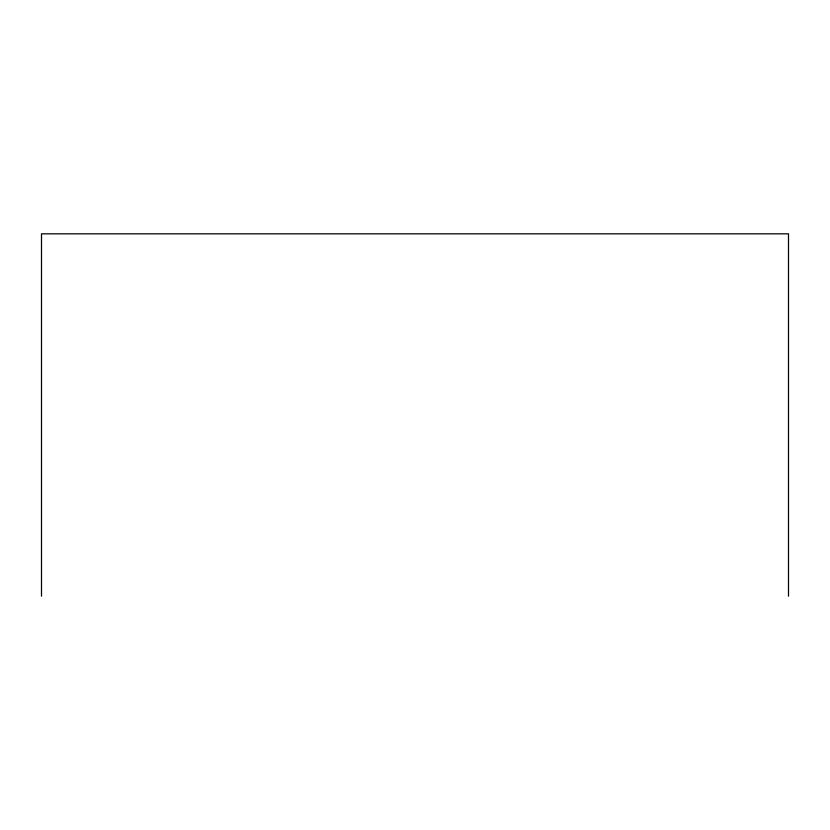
<?xml version="1.0" encoding="UTF-8"?>
<svg xmlns="http://www.w3.org/2000/svg" width="830" height="830" viewBox="0 0 830 830"><rect width="100%" height="100%" fill="white"/><g stroke="black" fill="none" stroke-linecap="round" stroke-linejoin="round"><path stroke-width="1.25" d="M788.5 596.179L788.5 233.821L41.5 233.821L41.5 596.179"/></g></svg>
